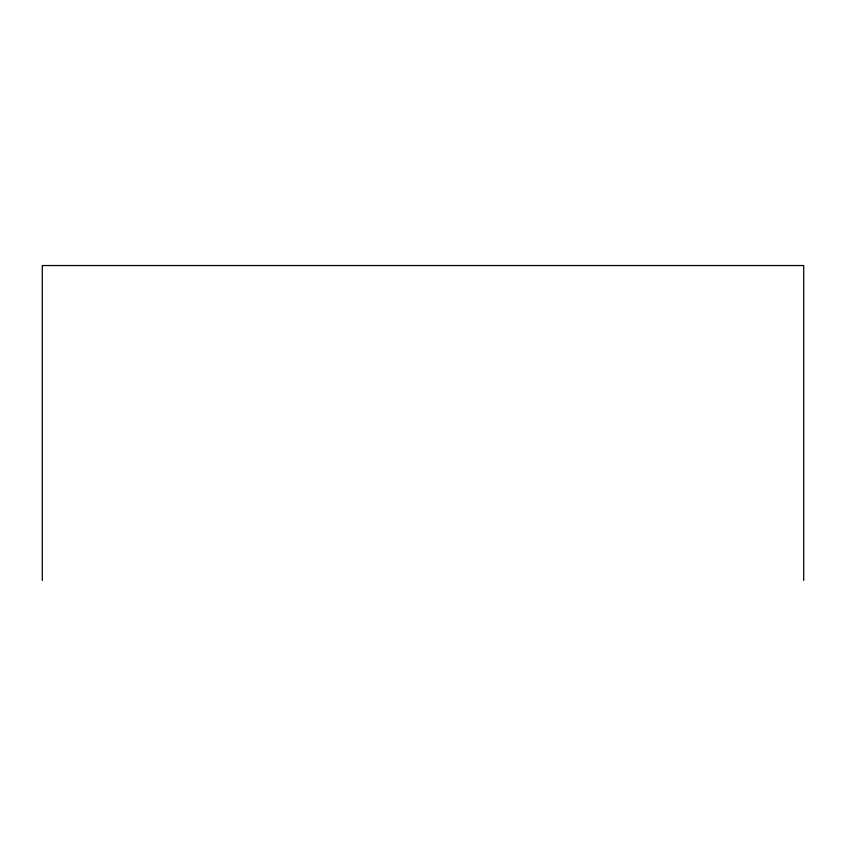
<?xml version="1.0" encoding="UTF-8"?>
<svg xmlns="http://www.w3.org/2000/svg" width="846" height="846" viewBox="0 0 846 846"><rect width="100%" height="100%" fill="white"/><g stroke="black" fill="none" stroke-linecap="round" stroke-linejoin="round"><path stroke-width="1.27" d="M803.7 580.462L803.7 265.538L42.3 265.538L42.3 580.462"/></g></svg>
